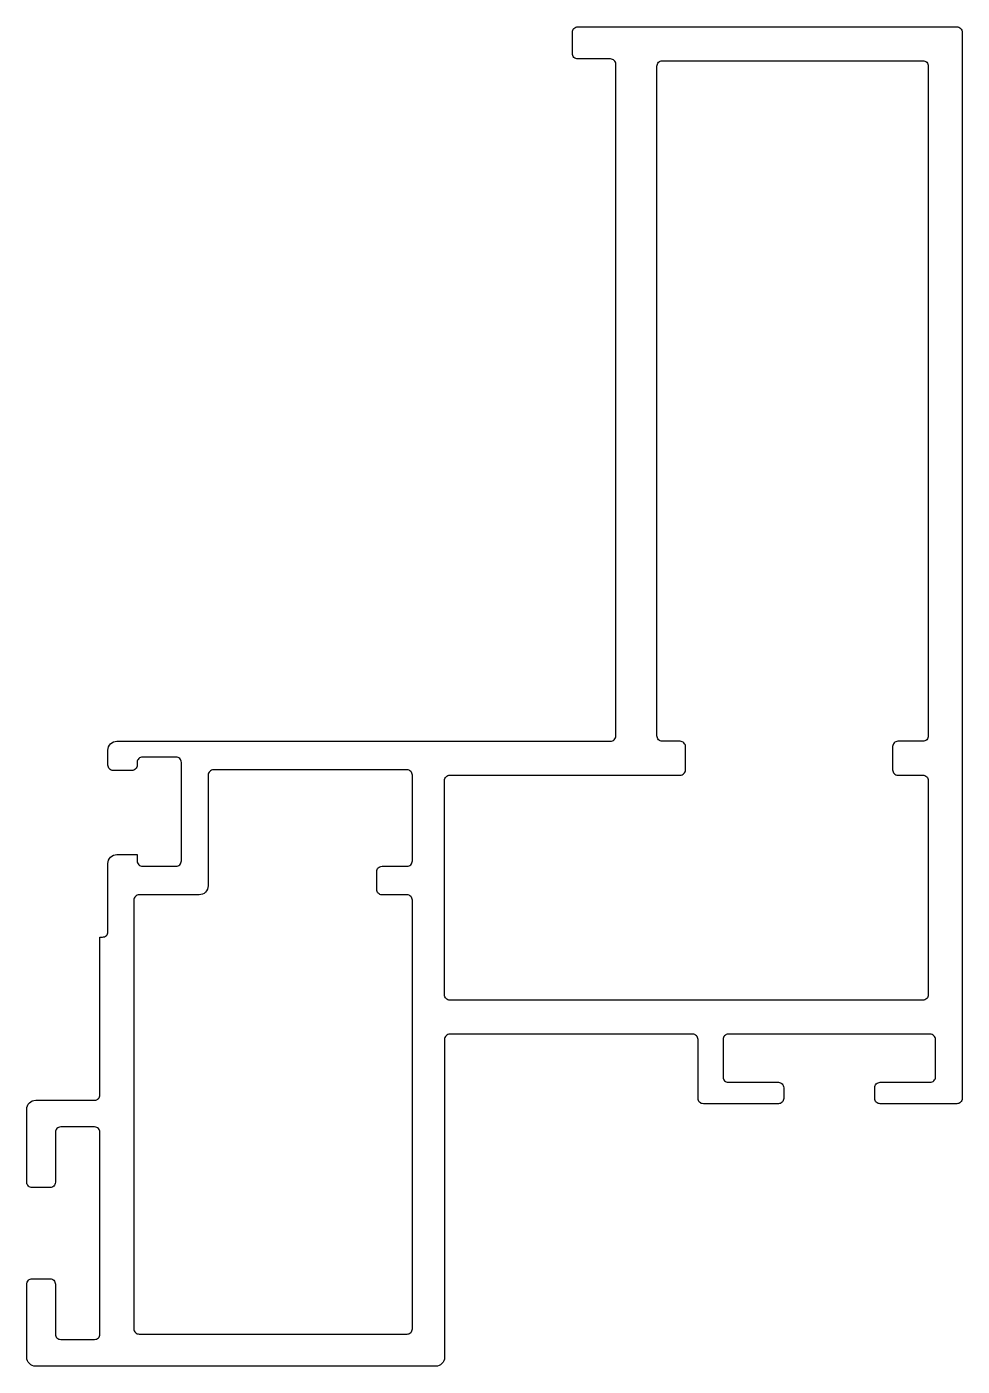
# Model space of a CAD drawing. Extents: x 143.2 to 195.6, y 158.5 to 233.5.
import ezdxf

# ---------------------------------------------------------------- set-up
doc = ezdxf.new("R2010")
doc.units = 0
doc.header["$LTSCALE"] = 15
doc.layers.get('0').update_dxf_attribs({"linetype": 'CONTINUOUS'})

msp = doc.modelspace()

# ---------------------------------------------------------------- linework, layer by layer
at = {"color": 0}
for points in [[(144.799, 163.062), (144.799, 160.262, 0.414214), (145.099, 159.962), (146.999, 159.962, 0.414214), (147.299, 160.262), (147.299, 171.562, 0.414214), (146.999, 171.862), (145.099, 171.862, 0.414214), (144.799, 171.562), (144.799, 168.762, -0.414214), (144.499, 168.462), (143.499, 168.462, -0.414214), (143.199, 168.762), (143.199, 172.862, -0.414214), (143.699, 173.362), (146.999, 173.362, 0.414214), (147.299, 173.662), (147.299, 182.496), (147.445, 182.496, 0.414214), (147.745, 182.796), (147.745, 186.62, -0.414214), (148.245, 187.12), (149.383, 187.12), (149.383, 186.762, 0.414214), (149.683, 186.462), (151.558, 186.462, 0.414214), (151.858, 186.762), (151.858, 192.281, 0.414214), (151.558, 192.581), (149.683, 192.581, 0.414214), (149.383, 192.281), (149.383, 192.125, -0.414214), (149.083, 191.825), (148.045, 191.825, -0.414214), (147.745, 192.125), (147.745, 192.962, -0.414214), (148.245, 193.462), (175.899, 193.462, 0.414214), (176.199, 193.762), (176.199, 231.378, 0.414214), (175.899, 231.678), (174.062, 231.678, -0.414214), (173.762, 231.978), (173.762, 233.178, -0.414214), (174.062, 233.478), (176.199, 233.478), (195.299, 233.478, -0.414214), (195.599, 233.178), (195.599, 173.462, -0.414214), (195.299, 173.162), (190.999, 173.162, -0.414214), (190.699, 173.462), (190.699, 174.062, -0.414214), (190.999, 174.362), (193.799, 174.362, 0.414214), (194.099, 174.662), (194.099, 176.762, 0.414214), (193.799, 177.062), (182.499, 177.062, 0.414214), (182.199, 176.762), (182.199, 174.662, 0.414214), (182.499, 174.362), (185.299, 174.362, -0.414214), (185.599, 174.062), (185.599, 173.462, -0.414214), (185.299, 173.162), (181.099, 173.162, -0.414214), (180.799, 173.462), (180.799, 176.762, 0.414214), (180.499, 177.062), (166.899, 177.062, 0.414214), (166.599, 176.762), (166.599, 158.962, -0.414214), (166.099, 158.462), (143.699, 158.462, -0.414214), (143.199, 158.962), (143.199, 163.062, -0.414214), (143.499, 163.362), (144.499, 163.362, -0.414214)], [(166.599, 179.262), (166.599, 191.262, -0.414214), (166.899, 191.562), (179.799, 191.562, 0.414214), (180.099, 191.862), (180.099, 193.162, 0.414214), (179.799, 193.462), (178.799, 193.462, -0.414214), (178.499, 193.762), (178.499, 231.278, -0.414214), (178.799, 231.578), (193.399, 231.578, -0.414214), (193.699, 231.278), (193.699, 193.762, -0.414214), (193.399, 193.462), (191.999, 193.462, 0.414214), (191.699, 193.162), (191.699, 191.862, 0.414214), (191.999, 191.562), (193.399, 191.562, -0.414214), (193.699, 191.262), (193.699, 179.262, -0.414214), (193.399, 178.962), (166.899, 178.962, -0.414214)], [(149.499, 160.262), (164.499, 160.262, 0.414214), (164.799, 160.562), (164.799, 184.562, 0.414214), (164.499, 184.862), (163.099, 184.862, -0.414214), (162.799, 185.162), (162.799, 186.162, -0.414214), (163.099, 186.462), (164.499, 186.462, 0.414214), (164.799, 186.762), (164.799, 191.562, 0.414214), (164.499, 191.862), (153.658, 191.862, 0.414214), (153.358, 191.562), (153.358, 185.362, -0.414214), (152.858, 184.862), (149.499, 184.862, 0.414214), (149.199, 184.562), (149.199, 160.562, 0.414214)]]:
    msp.add_lwpolyline(points, format="xyb", close=True, dxfattribs=at)

doc.saveas('drawing.dxf')
